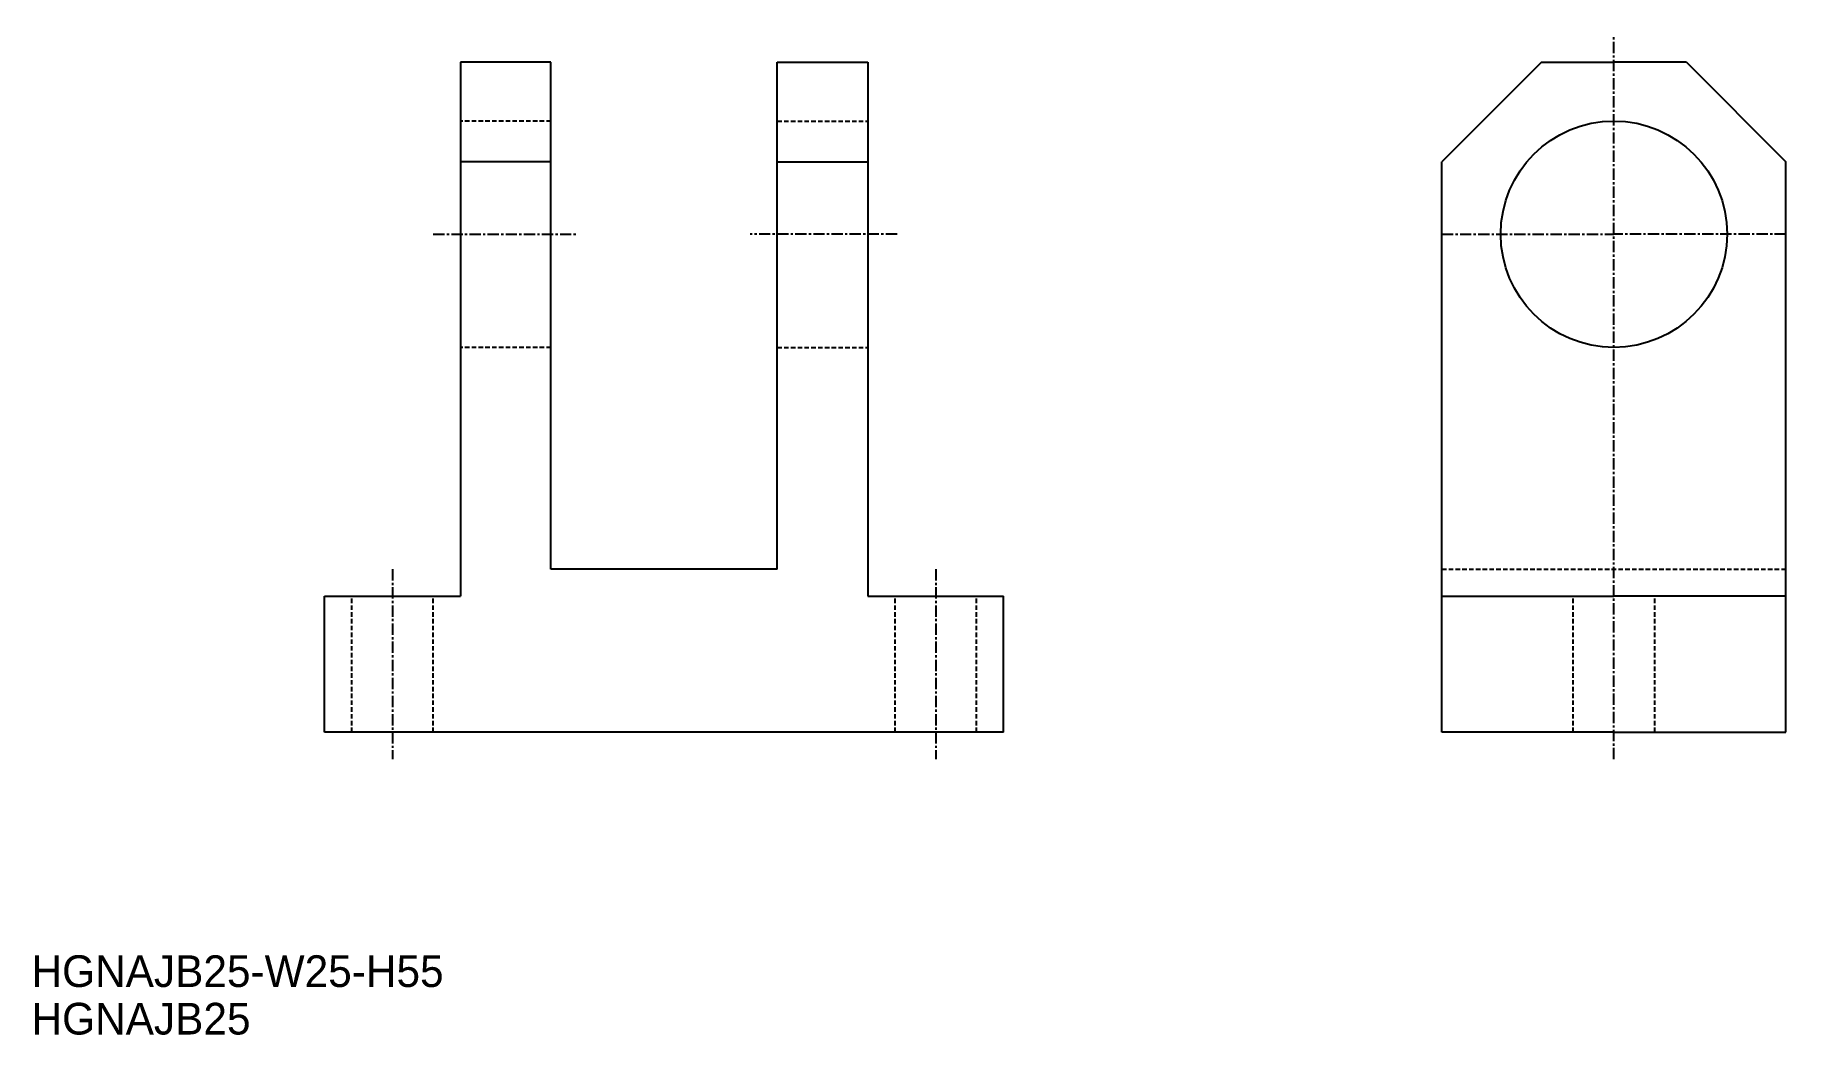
# Model space of a CAD drawing. Extents: x 1 to 194, y 1 to 111.
import ezdxf

# ---------------------------------------------------------------- set-up
doc = ezdxf.new("R2010")
doc.units = 0
doc.linetypes.add('CENTER', pattern=[2, 1.25, -0.25, 0.25, -0.25])
doc.linetypes.add('DASHED', pattern=[0.75, 0.5, -0.25])
doc.layers.get('0').update_dxf_attribs({"linetype": 'CONTINUOUS'})
doc.layers.add('CENTER', color=1, linetype='CENTER')

msp = doc.modelspace()

# ---------------------------------------------------------------- linework, layer by layer
at = {"color": 7, "linetype": 'CONTINUOUS'}
for p, q in [((47.82, 108.33), (47.82, 49.33)), ((57.82, 108.33), (47.82, 108.33)), ((57.82, 52.33), (57.82, 108.33)), ((82.82, 52.33), (82.82, 108.33)), ((82.82, 108.33), (92.82, 108.33)), ((92.82, 108.33), (92.82, 49.33)), ((167.22, 108.33), (156.22, 97.33)), ((167.22, 108.33), (175.22, 108.33)), ((183.22, 108.33), (175.22, 108.33)), ((183.22, 108.33), (194.22, 97.33)), ((57.82, 97.33), (47.82, 97.33)), ((82.82, 97.33), (92.82, 97.33)), ((156.22, 34.33), (156.22, 97.33)), ((194.22, 34.33), (194.22, 97.33)), ((82.82, 52.33), (57.82, 52.33)), ((32.82, 34.33), (32.82, 49.33)), ((32.82, 49.33), (47.82, 49.33)), ((92.82, 49.33), (107.82, 49.33)), ((107.82, 34.33), (107.82, 49.33)), ((156.22, 49.33), (175.22, 49.33)), ((194.22, 49.33), (175.22, 49.33)), ((107.82, 34.33), (32.82, 34.33)), ((175.22, 34.33), (156.22, 34.33)), ((175.22, 34.33), (194.22, 34.33))]:
    msp.add_line(p, q, dxfattribs=at)
at = {"color": 3, "linetype": 'DASHED'}
for p, q in [((57.82, 101.83), (47.82, 101.83)), ((82.82, 101.83), (92.82, 101.83)), ((57.82, 76.83), (47.82, 76.83)), ((82.82, 76.83), (92.82, 76.83)), ((156.22, 52.33), (194.22, 52.33)), ((35.82, 34.33), (35.82, 49.33)), ((44.82, 34.33), (44.82, 49.33)), ((95.82, 34.33), (95.82, 49.33)), ((104.82, 34.33), (104.82, 49.33)), ((170.72, 34.33), (170.72, 49.33)), ((179.72, 34.33), (179.72, 49.33))]:
    msp.add_line(p, q, dxfattribs=at)
at = {"color": 7, "linetype": 'CONTINUOUS'}
msp.add_circle((175.22, 89.33), 12.5, dxfattribs=at)
at = {"layer": 'CENTER', "color": 1, "linetype": 'CENTER'}
for p, q in [((175.22, 31.33), (175.22, 111.33)), ((44.82, 89.33), (60.82, 89.33)), ((96.05, 89.33), (79.82, 89.33)), ((156.22, 89.33), (175.22, 89.33)), ((194.22, 89.33), (175.22, 89.33)), ((40.32, 52.33), (40.32, 31.33)), ((100.32, 52.33), (100.32, 31.33))]:
    msp.add_line(p, q, dxfattribs=at)

# ---------------------------------------------------------------- texts
at = {"color": 7, "linetype": 'CONTINUOUS'}
for s, p in [('HGNAJB25-W25-H55', (0.45, 6.18)), ('HGNAJB25', (0.45, 0.93))]:
    msp.add_text(s, height=3.5, dxfattribs=at).set_placement(p)

doc.saveas('drawing.dxf')
